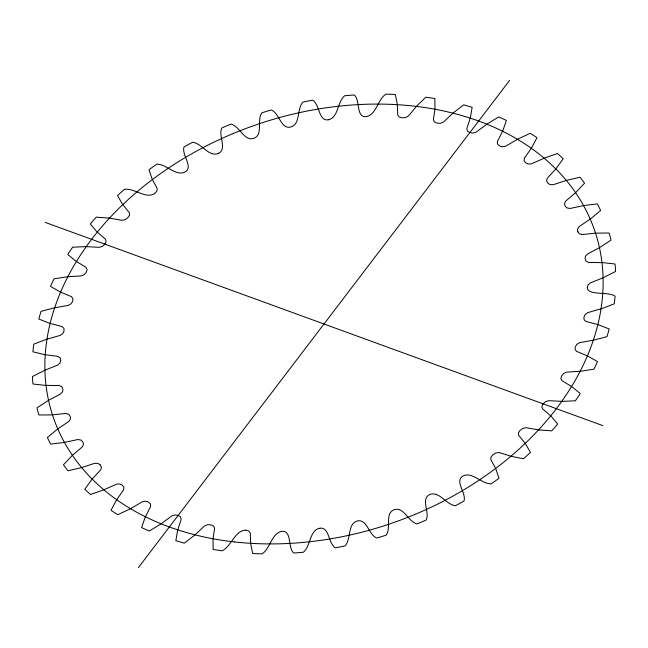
<?xml version="1.0" encoding="UTF-8"?>
<svg xmlns="http://www.w3.org/2000/svg" width="648" height="648" viewBox="0 0 648 648"><rect width="100%" height="100%" fill="white"/><g stroke="black" fill="none" stroke-linecap="round" stroke-linejoin="round"><path stroke-width="0.97" d="M587.234 287.923C588.562 295.925 608.278 291.211 615.09 296.193A299.36 220.004 -19.2 0 1 614.239 303.823L601.692 308.651L587.736 312.644L584.99 314.661L583.897 317.431L584.132 319.829L586.043 321.497L598.128 324.648L609.193 328.957A299.36 220.004 -19.2 0 1 606.974 336.62L594.014 340.095L579.847 342.565L576.833 344.307L575.27 347.004L575.06 349.466L576.59 351.378L587.639 355.971L597.488 361.625A299.36 220.004 -19.2 0 1 593.941 369.166L580.835 371.223L566.652 372.138L563.46 373.596L561.533 376.107L560.868 378.594L561.994 380.708L571.779 386.637L580.219 393.514A299.36 220.004 -19.2 0 1 575.416 400.788L562.424 401.379L548.71 400.683L545.357 401.768L542.951 404.149L541.866 406.604L542.554 408.888L550.881 416.04L557.726 423.995A299.36 220.004 -19.2 0 1 551.772 430.847L539.168 429.964L526.095 427.688L522.669 428.409L519.923 430.555L518.416 432.929L518.659 435.335L525.358 443.564L530.485 452.442A299.36 220.004 -19.2 0 1 523.495 458.727L511.523 456.395L499.373 452.588L495.939 452.928L492.901 454.799L491.022 457.043L490.811 459.513L495.736 468.65L499.033 478.273A299.36 220.004 -19.2 0 1 491.152 483.87C481.343 484.007 472.052 470.975 462.769 476.167C454.37 481.359 466.544 493.063 464.025 500.961A299.36 220.004 -19.2 0 1 455.406 505.756C446.067 504.695 439.142 490.585 429.697 494.594C420.382 498.96 430.07 512.268 426.165 520.052A299.36 220.004 -19.2 0 1 416.988 523.949C408.248 521.705 403.947 506.704 394.397 509.612C384.345 513.159 391.514 527.683 386.224 535.143A299.36 220.004 -19.2 0 1 376.674 538.059C368.736 534.73 367.124 519.072 357.68 520.879M587.242 287.388L588.028 284.909L590.344 282.901L603.361 277.676L615.6 271.439A299.36 220.004 -19.2 0 0 615.057 264.003L602.64 262.618L588.773 262.464L586.043 261.144L585.112 258.706L585.444 256.227L587.436 254.032L599.724 247.52L611.024 240.116A299.36 220.004 -19.2 0 0 609.112 233.029L595.836 233.134L582.171 234.552L579.393 233.815L577.862 231.903L577.457 229.238L579.093 226.654L590.774 218.692L600.607 210.511A299.36 220.004 -19.2 0 0 597.351 203.901L584.253 205.465L570.127 208.462L566.951 207.911L565.04 205.886L564.481 203.569L565.696 201.131L575.789 192.456L584.561 183.206A299.36 220.004 -19.2 0 0 580.033 177.22L566.611 180.33L553.27 184.696L550.176 184.656L547.933 183.271L546.548 180.954L547.268 178.241L556.211 168.399L563.201 158.776A299.36 220.004 -19.2 0 0 557.499 153.536L544.782 157.91L531.546 163.814L528.128 164.041L525.455 162.632L524.038 160.663L524.378 158.185L531.457 148.052L536.981 137.7A299.36 220.004 -19.2 0 0 530.21 133.31L518.076 138.972L505.699 146.165L502.257 146.772L499.276 145.727L497.478 143.994L497.372 141.572L502.71 131.018L506.42 120.423A299.36 220.004 -19.2 0 0 498.725 116.972L487.418 123.809L476.15 132.143L472.765 133.124L469.541 132.451L467.386 130.993L466.835 128.668L470.318 117.904L472.149 107.293A299.36 220.004 -19.2 0 0 463.685 104.855L453.438 112.712L443.499 122.018L440.235 123.347L436.833 123.079L434.379 121.913L433.374 119.669L434.954 108.994L434.865 98.569A299.36 220.004 -19.2 0 0 425.801 97.192L416.818 105.924L408.426 116.016L405.348 117.669L401.833 117.79L399.119 116.956L397.694 114.907L397.329 104.458L395.321 94.438A299.36 220.004 -19.2 0 0 385.844 94.146C377.484 99.727 376.545 114.518 366.306 116.672C355.663 117.669 360.58 100.424 354.318 94.981A299.36 220.004 -19.2 0 0 344.623 95.774C337.154 101.947 338.604 117.734 328.309 119.767M138.421 567.551L509.579 80.449M154.58 193.614L156.84 191.257L157.213 188.56L152.15 179.083L148.967 169.727A299.36 220.004 -19.2 0 1 156.848 164.13C166.56 164.106 175.357 176.313 184.648 172.198C194.214 167.395 181.383 155.05 183.975 147.039A299.36 220.004 -19.2 0 1 192.594 142.244C201.925 143.305 208.672 157.213 218.125 153.495M154.508 193.679C145.468 199.122 134.517 188.042 124.505 189.273A299.36 220.004 -19.2 0 0 117.515 195.558L122.472 204.193L129.373 212.73L129.487 215.379L127.559 217.971L124.967 219.753L121.808 220.312L109.196 218.076L96.228 217.153A299.36 220.004 -19.2 0 0 90.275 224.006L96.908 231.749L105.494 239.177L106.102 241.704L104.612 244.418L102.303 246.426L99.193 247.325L85.949 246.621L72.584 247.212A299.36 220.004 -19.2 0 0 67.781 254.486L75.962 261.176L86.062 267.341L87.148 269.706L86.176 272.411L84.151 274.687L81.057 275.926L67.554 276.736L54.059 278.834A299.36 220.004 -19.2 0 0 50.512 286.376L60.062 291.884L71.483 296.663L73.013 298.817L72.495 301.604L70.883 303.944L68.056 305.467L54.375 307.816L41.026 311.38A299.36 220.004 -19.2 0 0 38.807 319.043L49.54 323.247L62.038 326.543L63.99 328.431L63.982 331.185L62.775 333.615L60.175 335.397L46.68 339.228L33.761 344.177A299.36 220.004 -19.2 0 0 32.91 351.807L44.607 354.626L57.923 356.368L60.264 357.963L60.758 360.612L59.972 363.091L57.656 365.099L44.639 370.324L32.4 376.561A299.36 220.004 -19.2 0 0 32.943 383.997L45.36 385.382L59.227 385.536L61.9 386.807L62.888 389.294L62.589 391.692L60.564 393.968L48.276 400.48L36.977 407.884A299.36 220.004 -19.2 0 0 38.888 414.971L51.783 414.882L65.926 413.448L68.882 414.364L70.34 416.648L70.454 419.07L68.834 421.411L57.534 429.081L47.393 437.489A299.36 220.004 -19.2 0 0 50.649 444.099L63.747 442.535L77.873 439.538L81.049 440.089L82.96 442.114L83.527 444.358L82.304 446.869L72.212 455.544L63.439 464.794A299.36 220.004 -19.2 0 0 67.967 470.78L81.389 467.67L94.73 463.304L97.913 463.369L100.116 464.786M218.838 153.147C227.27 148.676 218.003 135.521 221.835 127.948A299.36 220.004 -19.2 0 1 231.012 124.052C239.744 126.214 244.28 141.693 253.789 138.316C263.493 135.011 256.567 120.131 261.776 112.857A299.36 220.004 -19.2 0 1 271.326 109.941C279.337 113.206 280.965 129.478 290.612 127.057C300.818 124.408 296.525 108.864 302.989 102.06A299.36 220.004 -19.2 0 1 312.709 100.181C319.95 104.539 318.395 121.792 328.609 119.726M218.214 153.454L218.749 153.187M357.194 520.992C347.198 524.038 351.443 539.055 345.011 545.94A299.36 220.004 -19.2 0 1 335.291 547.819C328.244 543.478 329.524 527.116 320.08 528.177M319.788 528.217C309.388 530.137 310.87 546.053 303.377 552.226A299.36 220.004 -19.2 0 1 293.682 553.019C287.42 547.576 292.337 530.331 281.694 531.328C271.455 533.474 270.516 548.281 262.156 553.854A299.36 220.004 -19.2 0 1 252.68 553.562L250.671 543.542L250.29 533.02L248.678 530.915L245.794 530.177M245.511 530.145C234.795 530.704 231.409 546.191 222.199 550.808A299.36 220.004 -19.2 0 1 213.135 549.431L213.046 539.006L214.618 528.258L213.565 526.03L211.167 524.92L207.765 524.653L204.501 525.982L194.562 535.288L184.316 543.145A299.36 220.004 -19.2 0 1 175.851 540.707L177.609 530.396L181.173 519.259L180.379 516.715L177.811 515.306L174.855 514.909L171.769 515.905L160.898 523.981L149.275 531.028A299.36 220.004 -19.2 0 1 141.58 527.577L145.168 517.282L150.652 506.355L150.385 503.739L148.141 501.957L145.363 501.212L142.212 501.868L130.272 508.842L117.79 514.69A299.36 220.004 -19.2 0 1 111.019 510.3L116.365 500.24L123.655 489.742L123.881 487.053L122.051 484.979L119.516 483.902L116.357 484.218L103.591 489.945L90.501 494.465A299.36 220.004 -19.2 0 1 84.799 489.224L91.789 479.601L100.732 469.76L101.453 467.046L100.221 464.891M45.149 222.386L602.851 425.615M577.684 231.425L577.838 231.838M234.762 541.963A286.343 210.438 -19.2 0 0 597.667 240.359A286.343 210.438 -19.2 0 0 139.571 189.678A286.343 210.438 -19.2 0 0 234.762 541.963"/></g></svg>
